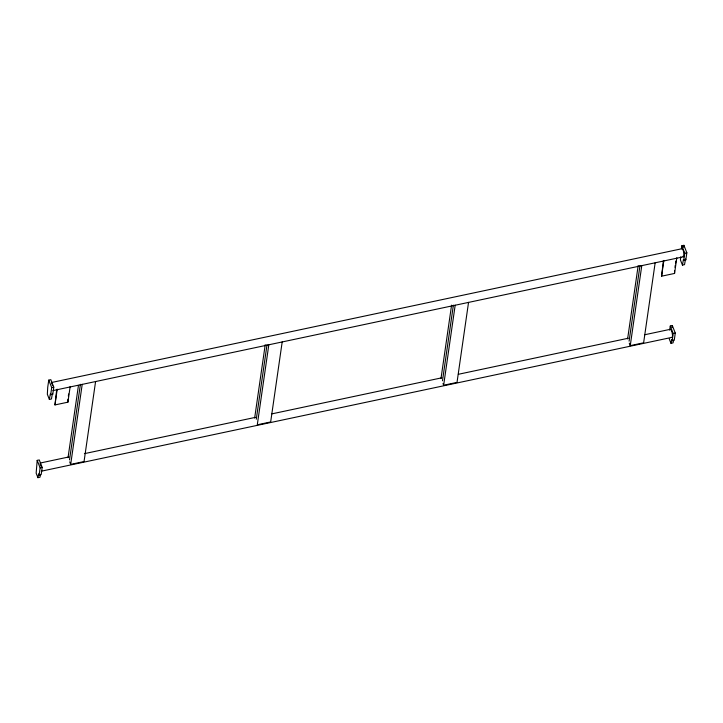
<?xml version="1.0" encoding="UTF-8"?>
<svg xmlns="http://www.w3.org/2000/svg" width="723" height="723" viewBox="0 0 723 723"><rect width="100%" height="100%" fill="white"/><g stroke="black" fill="none" stroke-linecap="round" stroke-linejoin="round"><path stroke-width="1.08" d="M680.777 256.801L680.415 259.928L682.449 265.097L684.527 264.654L685.503 259.042L685.829 259.873L683.759 260.316L683.434 259.485L682.449 265.097M37.921 477.668L38.626 473.881L39.096 475.083L41.175 474.64L42.214 467.42L39.268 459.936L37.189 460.379L36.15 473.167L37.921 477.668L40 477.234L40.524 474.387M52.761 394.225L53.773 387.157L50.827 379.674L48.757 380.117L47.736 387.185L47.338 394.27L49.372 399.448L51.45 399.006L52.427 393.393L52.761 394.225L50.682 394.668L50.357 393.827L49.372 399.448M39.096 475.083L40.136 467.862L37.189 460.379M50.682 394.668L51.704 387.6L48.757 380.117M56.737 389.39L54.966 404.925L67.917 402.178L70.185 386.444M54.966 404.925L57.225 389.191M67.89 399.223L67.917 402.178M68.342 396.077L68.64 393.981M68.034 457.677L78.455 385.404M69.516 459.918L80.416 384.311M95.59 381.5L84.049 461.554L70.682 464.392L82.214 384.338M254.65 418.075L265.224 344.69M256.285 419.213L267.022 344.708M268.829 344.735L257.289 424.79L270.664 421.952L282.196 341.898M440.994 378.527L451.577 305.142M442.485 380.777L453.375 305.16M468.549 302.35L457.017 382.404L443.642 385.242L455.183 305.187M627.609 338.924L638.183 265.54M629.091 341.175L639.991 265.558M655.165 262.747L643.624 342.801L630.248 345.639L641.789 265.585M663.38 260.651L661.599 276.195L674.559 273.439L676.827 257.704M661.599 276.195L663.868 260.452M674.523 270.483L674.559 273.439M674.975 267.338L675.282 265.242M675.58 263.145L675.888 261.048M669.67 330.158L670.266 326.028L672.336 325.585L675.282 333.077L674.243 340.289L672.173 340.732L671.703 339.53L670.998 343.326L673.068 342.883L673.601 340.036M681.391 248.802L681.834 245.766L683.904 245.332L686.85 252.806L685.829 259.873M672.038 327.655L672.336 325.585M683.615 247.347L683.904 245.332M52.896 390.61L683.895 256.701L683.66 251.703L682.675 249.191L681.789 248.757L51.884 382.431M672.173 340.732L673.212 333.511L670.266 326.028M683.759 260.316L684.78 253.249L681.834 245.766M51.704 387.6L53.773 387.157M684.78 253.249L686.85 252.806M40.271 463.018L68.956 456.927M84.401 453.655L255.391 417.37M271.938 413.854L441.825 377.804M458.373 374.288L628.251 338.237M644.799 334.731L670.176 329.345L671.061 329.778L672.056 332.282L672.553 335.391L672.282 337.289L41.283 471.197M40.136 467.862L42.214 467.42M673.212 333.511L675.282 333.077M683.009 256.267L683.895 256.701M669.227 338.816L670.998 343.326M629.263 343.127L630.248 345.639M442.982 383.561L443.642 385.242M51.676 383.1L52.662 385.612M69.688 461.87L70.682 464.392M40.063 463.687L41.048 466.19"/></g></svg>
